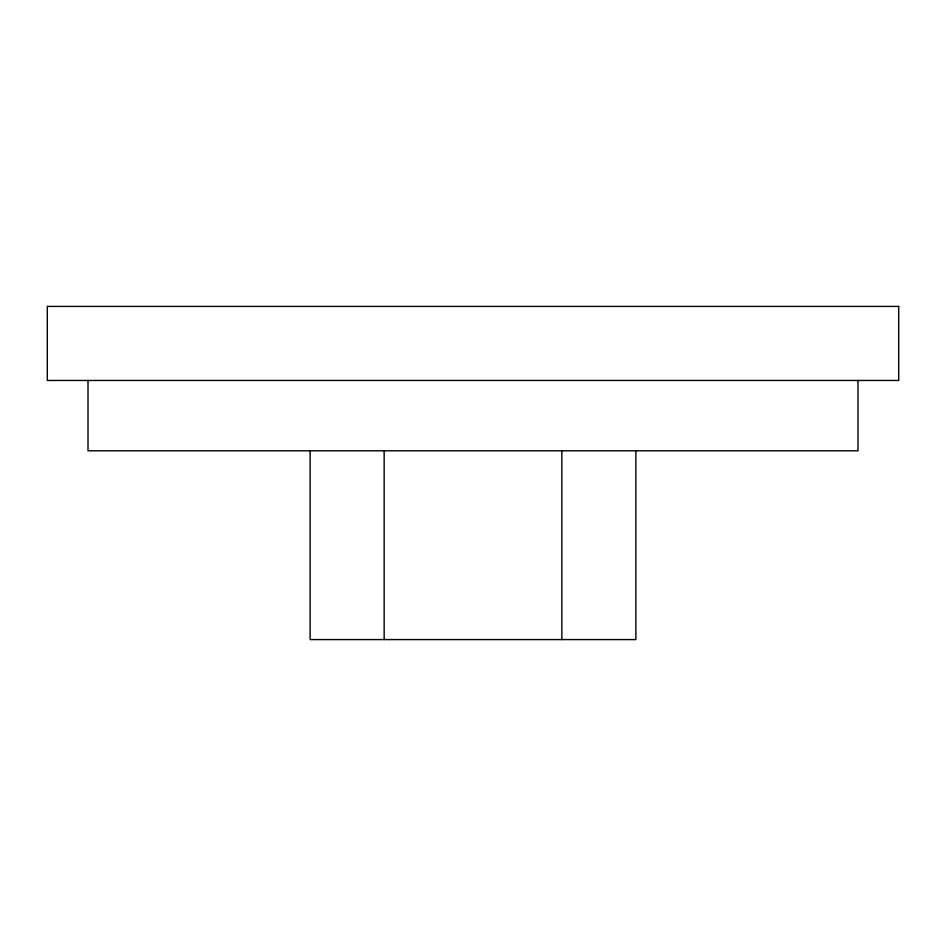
<?xml version="1.0" encoding="UTF-8"?>
<svg xmlns="http://www.w3.org/2000/svg" width="946" height="946" viewBox="0 0 946 946"><rect width="100%" height="100%" fill="white"/><g stroke="black" fill="none" stroke-linecap="round" stroke-linejoin="round"><path stroke-width="1.42" d="M857.987 380.458L857.987 450.793L88.013 450.793L88.013 380.458M635.878 451.124L635.878 639.579L310.122 639.579L310.122 451.124M561.841 450.793L561.841 639.579M384.159 450.793L384.159 639.579M898.7 306.421L47.3 306.421L47.3 380.458L898.7 380.458L898.7 306.421"/></g></svg>
